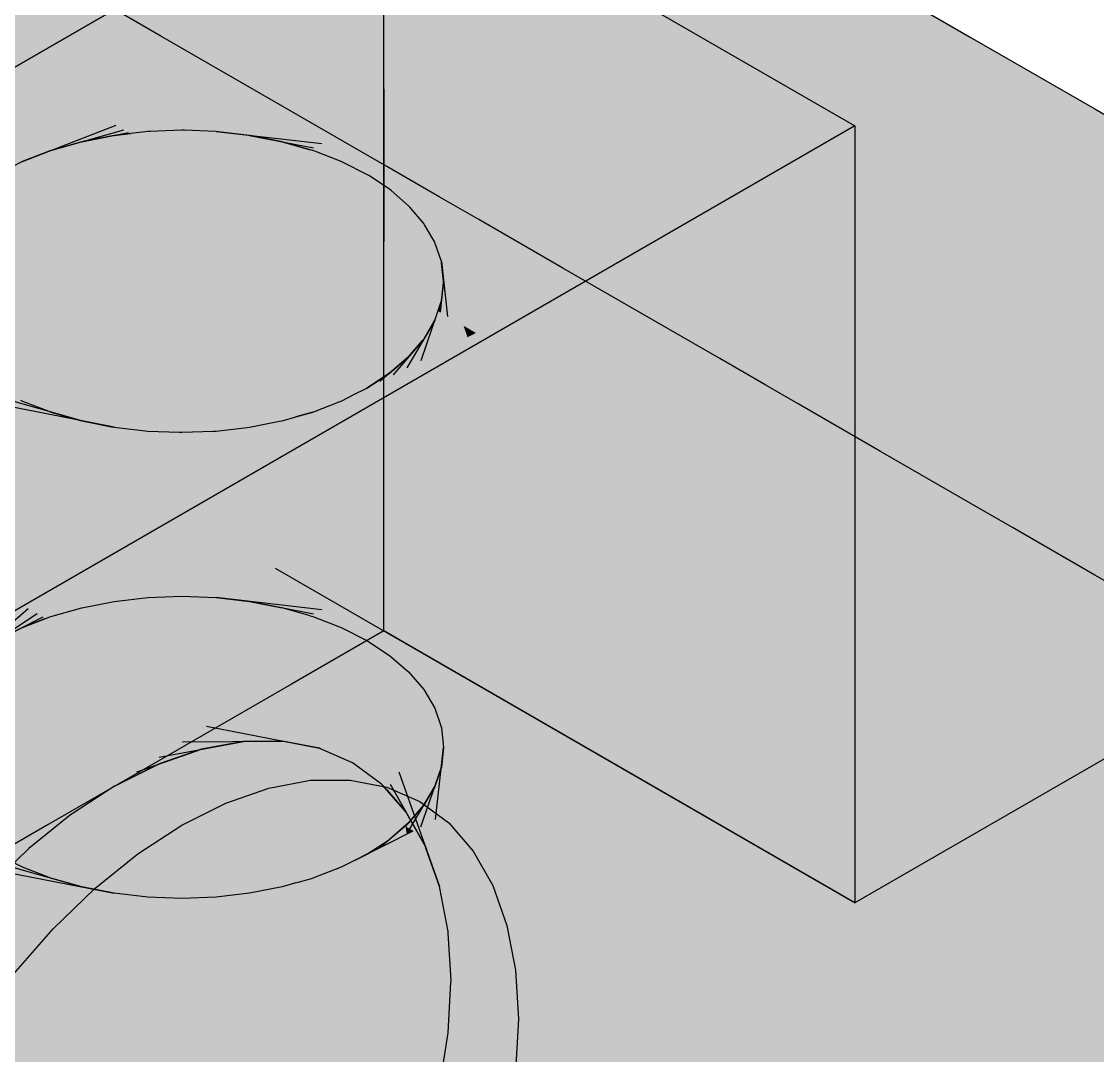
# Model space of a CAD drawing. Extents: x 0 to 297, y 0 to 210.
# Drawn here: x 224.72 to 236.02, y 153.89 to 164.76 of the extents above; entities that cross this region are included whole.
import ezdxf

# ---------------------------------------------------------------- set-up
doc = ezdxf.new("R2010")
doc.units = 0
doc.layers.add('SOMBRA', color=8, linetype='CONTINUOUS')
doc.layers.add('VISIBLE', color=7, linetype='CONTINUOUS')

msp = doc.modelspace()

# ---------------------------------------------------------------- linework, layer by layer
at = {"layer": 'SOMBRA', "color": 254}
for points in [[(229.5192, 167.5793), (227.2276, 166.5836), (225.0601, 164.046)], [(229.5192, 167.5793), (225.0601, 164.046), (225.2819, 163.918)], [(230.4018, 167.0697), (229.5192, 167.5793), (225.2819, 163.918)], [(230.4018, 167.0697), (225.2819, 163.918), (225.459, 163.8157)], [(231.236, 166.5881), (230.4018, 167.0697), (225.459, 163.8157)], [(233.4706, 163.665), (228.5208, 166.5227), (217.1527, 159.9593)], [(227.2276, 166.5836), (225.5147, 165.4559), (224.7806, 164.2074)], [(227.2276, 166.5836), (224.7806, 164.2074), (225.0601, 164.046)], [(231.236, 166.5881), (225.459, 163.8157), (225.5999, 163.7344)], [(232.0509, 166.1176), (231.236, 166.5881), (225.5999, 163.7344)], [(232.0509, 166.1176), (225.5999, 163.7344), (225.7093, 163.6712)], [(231.2077, 165.1674), (232.0509, 166.1176), (225.7093, 163.6712)], [(229.532, 164.319), (232.8746, 165.642), (231.2077, 165.1674)], [(229.532, 164.319), (233.7383, 165.1434), (232.8746, 165.642)], [(225.5147, 165.4559), (224.5661, 164.8314), (224.4224, 164.4142)], [(225.5147, 165.4559), (224.4224, 164.4142), (224.7806, 164.2074)], [(231.2077, 165.1674), (225.7093, 163.6712), (225.7896, 163.6248)], [(229.532, 164.319), (231.2077, 165.1674), (225.7896, 163.6248)], [(228.7352, 163.9156), (234.682, 164.5985), (233.7383, 165.1434)], [(228.7352, 163.9156), (233.7383, 165.1434), (229.532, 164.319)], [(228.2923, 163.6913), (235.1251, 164.3427), (234.682, 164.5985)], [(228.2923, 163.6913), (234.682, 164.5985), (228.7352, 163.9156)], [(223.7432, 162.4429), (224.7806, 164.2074), (224.4224, 164.4142)], [(229.532, 164.319), (225.7896, 163.6248), (225.8404, 163.5955)], [(228.7352, 163.9156), (229.532, 164.319), (225.8404, 163.5955)], [(228.2923, 163.6913), (234.2866, 163.9181), (235.1251, 164.3427)], [(235.9892, 163.8438), (235.1251, 164.3427), (229.489, 161.489)], [(223.8588, 162.6396), (225.0601, 164.046), (224.7806, 164.2074)], [(224.0179, 162.8258), (225.2819, 163.918), (225.0601, 164.046)], [(224.2178, 162.9985), (225.459, 163.8157), (225.2819, 163.918)], [(228.7352, 163.9156), (225.8404, 163.5955), (225.8583, 163.5852)], [(228.2923, 163.6913), (228.7352, 163.9156), (226.0405, 163.6061)], [(228.029, 163.558), (234.2866, 163.9181), (228.2923, 163.6913)], [(228.029, 163.558), (233.1896, 163.3627), (234.2866, 163.9181)], [(224.455, 163.1547), (225.5999, 163.7344), (225.459, 163.8157)], [(235.9892, 163.8438), (229.489, 161.489), (229.6476, 161.3974)], [(236.4228, 163.5935), (235.9892, 163.8438), (229.6476, 161.3974)], [(224.7254, 163.2916), (225.7093, 163.6712), (225.5999, 163.7344)], [(228.029, 163.558), (228.2923, 163.6913), (226.3995, 163.6197)], [(233.4706, 163.665), (217.1527, 159.9593), (217.9142, 154.6835)], [(225.0245, 163.407), (225.7896, 163.6248), (225.7093, 163.6712)], [(225.3471, 163.4988), (225.8404, 163.5955), (225.7896, 163.6248)], [(225.6877, 163.5656), (225.8583, 163.5852), (225.8404, 163.5955)], [(227.8715, 163.4783), (228.029, 163.558), (226.7584, 163.6061)], [(227.7837, 163.4338), (227.8715, 163.4783), (227.1112, 163.5656)], [(236.4228, 163.5935), (229.6476, 161.3974), (230.7867, 160.7398)], [(241.9558, 160.399), (236.4228, 163.5935), (230.7867, 160.7398)], [(227.7465, 163.4149), (227.7837, 163.4338), (227.4519, 163.4988)], [(227.7837, 163.4338), (232.3924, 162.9591), (227.8715, 163.4783)], [(227.8715, 163.4783), (233.1896, 163.3627), (228.029, 163.558)], [(227.8715, 163.4783), (232.3924, 162.9591), (233.1896, 163.3627)], [(227.7465, 163.4149), (231.7823, 162.6501), (227.7837, 163.4338)], [(227.7465, 163.4149), (231.2965, 162.4042), (231.7823, 162.6501)], [(230.8975, 162.2022), (231.2965, 162.4042), (227.7745, 163.407)], [(227.7837, 163.4338), (231.7823, 162.6501), (232.3924, 162.9591)], [(230.5614, 162.032), (230.8975, 162.2022), (228.0736, 163.2916)], [(230.2719, 161.8854), (230.5614, 162.032), (228.344, 163.1547)], [(230.0181, 161.7569), (230.2719, 161.8854), (228.5812, 162.9985)], [(229.7919, 161.6424), (230.0181, 161.7569), (228.7811, 162.8258)], [(229.5874, 161.5388), (229.7919, 161.6424), (228.9402, 162.6396)], [(229.5874, 161.5388), (229.0558, 162.4429), (229.3585, 161.5643)], [(229.126, 162.2392), (229.1917, 161.6606), (229.3585, 161.5643)], [(229.1495, 162.032), (229.1125, 161.7063), (229.1917, 161.6606)], [(229.126, 161.8247), (229.0897, 161.7195), (229.1125, 161.7063)], [(228.9092, 161.1954), (229.1125, 161.7063), (229.0897, 161.7195)], [(228.9092, 161.1954), (229.0634, 161.2735), (229.1125, 161.7063)], [(229.0634, 161.2735), (229.1917, 161.6606), (229.1125, 161.7063)], [(229.0634, 161.2735), (229.2262, 161.356), (229.1917, 161.6606)], [(229.2262, 161.356), (229.3585, 161.5643), (229.1917, 161.6606)], [(228.7616, 161.1207), (228.9092, 161.1954), (229.0558, 161.621)], [(229.2262, 161.356), (229.4, 161.4439), (229.3585, 161.5643)], [(229.5874, 161.5388), (229.3585, 161.5643), (229.489, 161.489)], [(229.4, 161.4439), (229.489, 161.489), (229.3585, 161.5643)], [(229.6476, 161.3974), (229.489, 161.489), (228.2216, 160.8473)], [(228.6192, 161.0486), (228.7616, 161.1207), (228.9402, 161.4244)], [(224.7254, 160.7724), (223.6263, 161.3288), (223.4923, 161.261)], [(230.7867, 160.7398), (229.6476, 161.3974), (228.2216, 160.8473)], [(224.7254, 160.7724), (223.4923, 161.261), (223.5596, 161.2221)], [(225.0245, 160.657), (223.5596, 161.2221), (224.0655, 160.93)], [(228.4804, 160.9783), (228.6192, 161.0486), (228.7811, 161.2381)], [(228.344, 160.9093), (228.4804, 160.9783), (228.5812, 161.0654)], [(225.3471, 160.5651), (224.0655, 160.93), (224.3637, 160.7579)], [(230.7867, 160.7398), (228.2216, 160.8473), (226.0837, 159.7648)], [(222.6705, 160.8449), (224.8022, 160.5047), (224.596, 160.6237)], [(222.6705, 160.8449), (222.7287, 160.5832), (224.8022, 160.5047)], [(225.6877, 160.4984), (224.3637, 160.7579), (224.596, 160.6237)], [(228.0736, 160.7724), (225.8346, 159.9086), (226.0837, 159.7648)], [(230.7867, 160.7398), (226.0837, 159.7648), (227.3814, 159.0156)], [(230.7867, 160.7398), (227.3814, 159.0156), (233.4706, 155.5)], [(241.9558, 160.399), (230.7867, 160.7398), (236.6664, 157.3451)], [(230.7867, 160.7398), (233.4706, 155.5), (236.6664, 157.3451)], [(226.0405, 160.4578), (224.596, 160.6237), (224.8022, 160.5047)], [(227.7745, 160.657), (227.5979, 160.6067), (225.8161, 159.9193)], [(227.7745, 160.657), (225.8161, 159.9193), (225.8346, 159.9086)], [(222.7287, 160.5832), (224.9987, 160.3913), (224.8022, 160.5047)], [(222.7287, 160.5832), (223.1803, 160.3224), (224.9987, 160.3913)], [(227.4519, 160.5651), (225.3956, 160.1621), (225.6072, 160.0399)], [(227.5979, 160.6067), (225.6072, 160.0399), (225.8161, 159.9193)], [(226.3995, 160.4443), (224.8022, 160.5047), (224.9987, 160.3913)], [(226.7584, 160.4578), (224.9987, 160.3913), (225.1944, 160.2782)], [(227.1112, 160.4984), (225.1944, 160.2782), (225.3956, 160.1621)], [(223.1803, 160.3224), (225.1944, 160.2782), (224.9987, 160.3913)], [(223.1803, 160.3224), (223.5783, 160.0926), (225.1944, 160.2782)], [(223.5783, 160.0926), (225.3956, 160.1621), (225.1944, 160.2782)], [(223.5783, 160.0926), (223.949, 159.8786), (225.3956, 160.1621)], [(223.949, 159.8786), (225.6072, 160.0399), (225.3956, 160.1621)], [(223.949, 159.8786), (224.3096, 159.6704), (225.6072, 160.0399)], [(224.3096, 159.6704), (225.8161, 159.9193), (225.6072, 160.0399)], [(224.3096, 159.6704), (224.6546, 159.4712), (225.8161, 159.9193)], [(224.6546, 159.4712), (225.8346, 159.9086), (225.8161, 159.9193)], [(224.6546, 159.4712), (224.6731, 159.4605), (225.8346, 159.9086)], [(224.6731, 159.4605), (226.0837, 159.7648), (225.8346, 159.9086)], [(224.6731, 159.4605), (225.0514, 159.2421), (226.0837, 159.7648)], [(225.0514, 159.2421), (227.3814, 159.0156), (226.0837, 159.7648)], [(225.0514, 159.2421), (224.6731, 159.4605), (222.6344, 158.674)], [(225.0514, 159.2421), (222.6344, 158.674), (223.2394, 158.3247)], [(226.3491, 158.4929), (225.0514, 159.2421), (223.2394, 158.3247)], [(225.0514, 159.2421), (226.3491, 158.4929), (227.3814, 159.0156)], [(226.3491, 158.4929), (228.5208, 158.3577), (227.3814, 159.0156)], [(226.3491, 158.4929), (223.2394, 158.3247), (224.5371, 157.5755)], [(226.3491, 158.4929), (224.5371, 157.5755), (225.8515, 156.8166)], [(226.3491, 158.4929), (225.8515, 156.8166), (227.552, 157.7984)], [(226.3491, 158.4929), (227.552, 157.7984), (228.5208, 158.3577)], [(224.5371, 157.5755), (223.6045, 157.1033), (224.9763, 156.3113)], [(224.5371, 157.5755), (224.9763, 156.3113), (225.8515, 156.8166)], [(226.6075, 157.1139), (227.3146, 156.7057), (226.6231, 157.1168)], [(227.7525, 156.7869), (227.0454, 157.1951), (226.6231, 157.1168)], [(227.7525, 156.7869), (226.6231, 157.1168), (227.3146, 156.7057)], [(227.0454, 157.1951), (227.7525, 156.7869), (227.0602, 157.1953)], [(228.1673, 156.7902), (227.4602, 157.1984), (227.0602, 157.1953)], [(228.1673, 156.7902), (227.0602, 157.1953), (227.7525, 156.7869)], [(227.4602, 157.1984), (228.1673, 156.7902), (227.4739, 157.1957)], [(228.5518, 156.7155), (227.8447, 157.1237), (227.4739, 157.1957)], [(228.5518, 156.7155), (227.4739, 157.1957), (228.1673, 156.7902)], [(227.8447, 157.1237), (228.5518, 156.7155), (227.8571, 157.1183)], [(228.8995, 156.5641), (228.1924, 156.9724), (227.8571, 157.1183)], [(228.8995, 156.5641), (227.8571, 157.1183), (228.5518, 156.7155)], [(223.6045, 157.1033), (224.4807, 156.0252), (224.9763, 156.3113)], [(227.3146, 156.7057), (226.6075, 157.1139), (226.1701, 156.9619)], [(226.861, 156.548), (226.1539, 156.9563), (225.7089, 156.733)], [(226.1539, 156.9563), (226.861, 156.548), (226.1701, 156.9619)], [(227.3146, 156.7057), (226.1701, 156.9619), (226.861, 156.548)], [(228.1924, 156.9724), (228.8995, 156.5641), (228.2033, 156.9643)], [(229.2044, 156.3387), (228.4973, 156.7469), (228.2033, 156.9643)], [(229.2044, 156.3387), (228.2033, 156.9643), (228.8995, 156.5641)], [(226.3995, 156.3165), (225.6924, 156.7247), (225.2474, 156.4341)], [(225.6924, 156.7247), (226.3995, 156.3165), (225.7089, 156.733)], [(226.861, 156.548), (225.7089, 156.733), (226.3995, 156.3165)], [(228.4973, 156.7469), (229.2044, 156.3387), (228.5065, 156.7364)], [(229.4614, 156.043), (228.7543, 156.4513), (228.5065, 156.7364)], [(229.4614, 156.043), (228.5065, 156.7364), (229.2044, 156.3387)], [(228.7543, 156.4513), (229.4614, 156.043), (228.7616, 156.4384)], [(229.6659, 155.6822), (228.9588, 156.0904), (228.7616, 156.4384)], [(229.6659, 155.6822), (228.7616, 156.4384), (229.4614, 156.043)], [(225.938, 156.0151), (225.2309, 156.4234), (224.7935, 156.0704)], [(225.2309, 156.4234), (225.938, 156.0151), (225.2474, 156.4341)], [(226.3995, 156.3165), (225.2474, 156.4341), (225.938, 156.0151)], [(225.4844, 155.6491), (224.7773, 156.0573), (224.355, 155.648)], [(224.7773, 156.0573), (225.4844, 155.6491), (224.7935, 156.0704)], [(225.938, 156.0151), (224.7935, 156.0704), (225.4844, 155.6491)], [(224.3394, 155.6328), (225.0465, 155.2246), (224.355, 155.648)], [(225.4844, 155.6491), (224.355, 155.648), (225.0465, 155.2246)], [(225.0465, 155.2246), (224.3394, 155.6328), (223.9394, 155.1742)], [(225.0465, 155.2246), (223.9394, 155.1742), (224.6317, 154.7489)]]:
    msp.add_solid(points, dxfattribs=at)
at = {"layer": 'SOMBRA', "color": 253}
for points in [[(227.4616, 165.0869), (228.5541, 166.9179), (228.5541, 164.5653)], [(228.5541, 166.9179), (229.1041, 164.3943), (228.5541, 164.5653)], [(228.5541, 166.9179), (229.1041, 166.6003), (229.1041, 164.3943)], [(228.5208, 166.5227), (228.5208, 164.6619), (224.2716, 161.887)], [(228.5208, 166.5227), (224.2716, 161.887), (227.1066, 165.7062)], [(228.5208, 164.6619), (228.5208, 166.5227), (233.4706, 163.665)], [(229.1041, 166.6003), (229.5192, 164.2653), (229.1041, 164.3943)], [(229.1041, 166.6003), (229.5192, 166.3607), (229.5192, 164.2653)], [(229.5192, 166.3607), (230.4018, 163.9909), (229.5192, 164.2653)], [(229.5192, 166.3607), (230.4018, 165.8511), (230.4018, 163.9909)], [(232.5337, 164.6202), (232.0509, 164.899), (232.0509, 166.1176)], [(232.5337, 164.6202), (232.0509, 166.1176), (232.5337, 165.8388)], [(230.4018, 165.8511), (231.236, 163.7316), (230.4018, 163.9909)], [(230.4018, 165.8511), (231.236, 165.3694), (231.236, 163.7316)], [(232.8746, 164.4234), (232.5337, 164.6202), (232.5337, 165.8388)], [(232.8746, 164.4234), (232.5337, 165.8388), (232.8746, 165.642)], [(227.1066, 165.7062), (224.2716, 161.887), (212.9645, 154.5031)], [(227.1066, 165.7062), (212.9645, 154.5031), (212.9645, 157.5412)], [(233.7383, 163.9247), (232.8746, 164.4234), (232.8746, 165.642)], [(233.7383, 163.9247), (232.8746, 165.642), (233.7383, 165.1434)], [(226.1775, 164.6096), (225.5809, 164.9541), (225.5809, 165.4896)], [(226.1775, 164.6096), (225.5809, 165.4896), (226.1775, 165.3042)], [(231.236, 165.3694), (232.0509, 163.4782), (231.236, 163.7316)], [(231.236, 165.3694), (232.0509, 164.899), (232.0509, 163.4782)], [(227.4616, 163.8683), (226.1775, 164.6096), (226.1775, 165.3042)], [(227.4616, 163.8683), (226.1775, 165.3042), (227.4616, 164.905)], [(234.682, 163.3799), (233.7383, 163.9247), (233.7383, 165.1434)], [(234.682, 163.3799), (233.7383, 165.1434), (234.682, 164.5985)], [(227.4616, 164.905), (227.4616, 165.0869), (228.1443, 164.6927)], [(227.4616, 165.0869), (228.5541, 164.5653), (228.1443, 164.6927)], [(228.5541, 163.2375), (227.4616, 163.8683), (227.4616, 164.905)], [(228.5541, 163.2375), (227.4616, 164.905), (228.1443, 164.6927)], [(232.0509, 164.899), (232.5337, 163.3281), (232.0509, 163.4782)], [(232.0509, 164.899), (232.5337, 164.6202), (232.5337, 163.3281)], [(228.5541, 163.2375), (228.1443, 164.6927), (228.5541, 164.4561)], [(228.5541, 164.4561), (228.1443, 164.6927), (228.5541, 164.5653)], [(228.5208, 164.6619), (224.1948, 155.8601), (224.0407, 155.7712)], [(228.5208, 164.6619), (224.0407, 155.7712), (227.6506, 164.0936)], [(228.5208, 164.6619), (228.5208, 164.0537), (224.1948, 155.8601)], [(228.5208, 164.0537), (228.5208, 164.6619), (230.8519, 163.3161)], [(228.5208, 164.6619), (233.4706, 163.665), (230.8519, 163.3161)], [(232.5337, 164.6202), (232.8746, 163.2222), (232.5337, 163.3281)], [(232.5337, 164.6202), (232.8746, 164.4234), (232.8746, 163.2222)], [(235.1251, 163.1241), (234.682, 163.3799), (234.682, 164.5985)], [(235.1251, 163.1241), (234.682, 164.5985), (235.1251, 164.3427)], [(229.1041, 164.1386), (228.5541, 164.4561), (228.5541, 164.5653)], [(229.1041, 164.1386), (228.5541, 164.5653), (229.1041, 164.3943)], [(229.1041, 162.92), (228.5541, 163.2375), (228.5541, 164.4561)], [(229.1041, 162.92), (228.5541, 164.4561), (229.1041, 164.1386)], [(229.5192, 163.8989), (229.1041, 164.1386), (229.1041, 164.3943)], [(229.5192, 163.8989), (229.1041, 164.3943), (229.5192, 164.2653)], [(232.8746, 164.4234), (233.7383, 162.9537), (232.8746, 163.2222)], [(232.8746, 164.4234), (233.7383, 163.9247), (233.7383, 162.9537)], [(230.4018, 163.3894), (229.5192, 163.8989), (229.5192, 164.2653)], [(230.4018, 163.3894), (229.5192, 164.2653), (230.4018, 163.9909)], [(235.9892, 162.6252), (235.1251, 163.1241), (235.1251, 164.3427)], [(235.9892, 162.6252), (235.1251, 164.3427), (235.9892, 163.8438)], [(229.5192, 162.6803), (229.1041, 162.92), (229.1041, 164.1386)], [(229.5192, 162.6803), (229.1041, 164.1386), (229.5192, 163.8989)], [(224.0407, 155.7712), (226.6094, 163.4137), (227.6506, 164.0936)], [(228.5208, 164.0537), (224.4807, 156.0252), (224.1948, 155.8601)], [(228.5208, 164.0537), (228.5208, 162.4489), (224.4807, 156.0252)], [(228.5208, 163.0055), (228.5208, 164.0537), (229.9959, 163.202)], [(228.5208, 164.0537), (230.8519, 163.3161), (229.9959, 163.202)], [(230.4018, 162.1707), (229.5192, 162.6803), (229.5192, 163.8989)], [(230.4018, 162.1707), (229.5192, 163.8989), (230.4018, 163.3894)], [(231.236, 162.9077), (230.4018, 163.3894), (230.4018, 163.9909)], [(231.236, 162.9077), (230.4018, 163.9909), (231.236, 163.7316)], [(233.7383, 163.9247), (234.682, 162.6603), (233.7383, 162.9537)], [(233.7383, 163.9247), (234.682, 163.3799), (234.682, 162.6603)], [(236.4228, 162.3749), (235.9892, 162.6252), (235.9892, 163.8438)], [(236.4228, 162.3749), (235.9892, 163.8438), (236.4228, 163.5935)], [(232.0509, 162.4372), (231.236, 162.9077), (231.236, 163.7316)], [(232.0509, 162.4372), (231.236, 163.7316), (232.0509, 163.4782)], [(230.8519, 163.3161), (233.4706, 163.665), (233.4706, 161.8042)], [(232.5337, 162.1585), (232.0509, 162.4372), (232.0509, 163.4782)], [(232.5337, 162.1585), (232.0509, 163.4782), (232.5337, 163.3281)], [(224.0407, 155.7712), (223.9789, 155.7354), (226.6094, 163.4137)], [(225.7806, 162.8724), (226.6094, 163.4137), (224.009, 155.8236)], [(231.236, 161.6891), (230.4018, 162.1707), (230.4018, 163.3894)], [(231.236, 161.6891), (230.4018, 163.3894), (231.236, 162.9077)], [(234.682, 163.3799), (235.1251, 162.5225), (234.682, 162.6603)], [(234.682, 163.3799), (235.1251, 163.1241), (235.1251, 162.5225)], [(229.9959, 163.202), (230.8519, 163.3161), (233.4706, 161.8042)], [(232.8746, 161.9617), (232.5337, 162.1585), (232.5337, 163.3281)], [(232.8746, 161.9617), (232.5337, 163.3281), (232.8746, 163.2222)], [(233.7383, 161.463), (232.8746, 161.9617), (232.8746, 163.2222)], [(233.7383, 161.463), (232.8746, 163.2222), (233.7383, 162.9537)], [(228.5208, 162.4489), (228.5208, 163.0055), (229.9959, 163.202)], [(228.5208, 162.4489), (229.9959, 163.202), (233.4706, 161.1959)], [(229.9959, 163.202), (233.4706, 161.8042), (233.4706, 161.1959)], [(235.1251, 163.1241), (235.9892, 162.2539), (235.1251, 162.5225)], [(235.1251, 163.1241), (235.9892, 162.6252), (235.9892, 162.2539)], [(232.0509, 161.2186), (231.236, 161.6891), (231.236, 162.9077)], [(232.0509, 161.2186), (231.236, 162.9077), (232.0509, 162.4372)], [(234.682, 160.9182), (233.7383, 161.463), (233.7383, 162.9537)], [(234.682, 160.9182), (233.7383, 162.9537), (234.682, 162.6603)], [(225.0998, 162.4279), (225.7806, 162.8724), (224.1577, 156.4151)], [(235.1251, 160.6623), (234.682, 160.9182), (234.682, 162.6603)], [(235.1251, 160.6623), (234.682, 162.6603), (235.1251, 162.5225)], [(235.9892, 162.6252), (236.4228, 162.1191), (235.9892, 162.2539)], [(235.9892, 162.6252), (236.4228, 162.3749), (236.4228, 162.1191)], [(228.5208, 162.4489), (224.9763, 156.3113), (224.4807, 156.0252)], [(228.5208, 162.4489), (228.5208, 161.0925), (224.9763, 156.3113)], [(228.5208, 161.0925), (228.5208, 162.4489), (233.4706, 159.5912)], [(228.5208, 162.4489), (233.4706, 161.1959), (233.4706, 159.5912)], [(232.5337, 160.9399), (232.0509, 161.2186), (232.0509, 162.4372)], [(232.5337, 160.9399), (232.0509, 162.4372), (232.5337, 162.1585)], [(235.9892, 160.1635), (235.1251, 160.6623), (235.1251, 162.5225)], [(235.9892, 160.1635), (235.1251, 162.5225), (235.9892, 162.2539)], [(224.5262, 162.0532), (225.0998, 162.4279), (224.2479, 156.9909)], [(236.4228, 159.9131), (235.9892, 160.1635), (235.9892, 162.2539)], [(236.4228, 159.9131), (235.9892, 162.2539), (236.4228, 162.1191)], [(232.8746, 160.7431), (232.5337, 160.9399), (232.5337, 162.1585)], [(232.8746, 160.7431), (232.5337, 162.1585), (232.8746, 161.9617)], [(233.7383, 160.2444), (232.8746, 160.7431), (232.8746, 161.9617)], [(233.7383, 160.2444), (232.8746, 161.9617), (233.7383, 161.463)], [(229.0558, 156.7221), (229.126, 161.8247), (229.126, 156.9258)], [(229.0558, 156.7221), (229.1206, 161.8091), (229.126, 161.8247)], [(229.1206, 161.8091), (229.0558, 156.7221), (229.0558, 161.621)], [(228.9402, 156.5254), (229.0558, 161.621), (229.0558, 156.7221)], [(228.9402, 156.5254), (229.0469, 161.6059), (229.0558, 161.621)], [(229.0469, 161.6059), (228.9402, 156.5254), (228.9402, 161.4244)], [(228.7811, 156.3391), (228.9402, 161.4244), (228.9402, 156.5254)], [(228.7811, 156.3391), (228.9279, 161.4101), (228.9402, 161.4244)], [(234.682, 159.6995), (233.7383, 160.2444), (233.7383, 161.463)], [(234.682, 159.6995), (233.7383, 161.463), (234.682, 160.9182)], [(228.9279, 161.4101), (228.7811, 156.3391), (228.7811, 161.2381)], [(228.5812, 156.1665), (228.7811, 161.2381), (228.7811, 156.3391)], [(228.5812, 156.1665), (228.7657, 161.2248), (228.7811, 161.2381)], [(228.7657, 161.2248), (228.5812, 156.1665), (228.5812, 161.0654)], [(228.5208, 161.0925), (225.8515, 156.8166), (224.9763, 156.3113)], [(228.5208, 161.0925), (228.5208, 159.8777), (225.8515, 156.8166)], [(228.5208, 159.8777), (228.5208, 161.0925), (233.4706, 158.2348)], [(228.5208, 161.0925), (233.4706, 159.5912), (233.4706, 158.2348)], [(228.344, 156.0103), (228.5812, 161.0654), (228.5812, 156.1665)], [(228.344, 156.0103), (228.563, 161.0534), (228.5812, 161.0654)], [(228.563, 161.0534), (228.344, 156.0103), (228.344, 160.9093)], [(228.2216, 160.8473), (228.2216, 158.8526), (228.0736, 155.8734)], [(228.2216, 160.8473), (228.0736, 155.8734), (228.0736, 160.7724)], [(228.2216, 155.9483), (228.344, 160.9093), (228.344, 156.0103)], [(228.2216, 155.9483), (228.3232, 160.8988), (228.344, 160.9093)], [(228.2216, 155.9483), (228.2216, 158.8526), (228.3232, 160.8988)], [(228.2216, 160.8473), (228.3232, 160.8988), (228.2216, 158.8526)], [(235.1251, 159.4437), (234.682, 159.6995), (234.682, 160.9182)], [(235.1251, 159.4437), (234.682, 160.9182), (235.1251, 160.6623)], [(224.455, 156.0103), (224.7046, 160.7829), (224.7254, 160.7724)], [(224.455, 156.0103), (224.7254, 160.7724), (224.7254, 155.8734)], [(225.0015, 160.6658), (224.7254, 155.8734), (224.7254, 160.7724)], [(227.7745, 155.758), (228.0736, 160.7724), (228.0736, 155.8734)], [(227.7745, 155.758), (228.0506, 160.7635), (228.0736, 160.7724)], [(228.0506, 160.7635), (227.7745, 155.758), (227.7745, 160.657)], [(224.7254, 155.8734), (225.0015, 160.6658), (225.0245, 160.657)], [(224.7254, 155.8734), (225.0245, 160.657), (225.0245, 155.758)], [(225.3223, 160.5722), (225.0245, 155.758), (225.0245, 160.657)], [(227.5979, 155.7077), (227.7745, 160.657), (227.7745, 155.758)], [(227.5979, 155.7077), (227.7497, 160.6499), (227.7745, 160.657)], [(227.5979, 155.7077), (227.5979, 158.1106), (227.7497, 160.6499)], [(227.5979, 160.6067), (227.7497, 160.6499), (227.5979, 158.1106)], [(235.9892, 158.9448), (235.1251, 159.4437), (235.1251, 160.6623)], [(235.9892, 158.9448), (235.1251, 160.6623), (235.9892, 160.1635)], [(225.0245, 155.758), (225.3223, 160.5722), (225.3471, 160.5651)], [(225.0245, 155.758), (225.3471, 160.5651), (225.3471, 155.6661)], [(225.6615, 160.5035), (225.3471, 155.6661), (225.3471, 160.5651)], [(227.1112, 155.5994), (227.4519, 160.5651), (227.4519, 155.6661)], [(227.1112, 155.5994), (227.4257, 160.56), (227.4519, 160.5651)], [(227.4257, 160.56), (227.1112, 155.5994), (227.1112, 160.4984)], [(227.5979, 160.6067), (227.5979, 158.1106), (227.4519, 155.6661)], [(227.5979, 160.6067), (227.4519, 155.6661), (227.4519, 160.5651)], [(225.3471, 155.6661), (225.6615, 160.5035), (225.6877, 160.4984)], [(225.3471, 155.6661), (225.6877, 160.4984), (225.6877, 155.5994)], [(226.0134, 160.461), (225.6877, 155.5994), (225.6877, 160.4984)], [(225.6877, 155.5994), (226.0134, 160.461), (226.0405, 160.4578)], [(225.6877, 155.5994), (226.0405, 160.4578), (226.0405, 155.5589)], [(226.3719, 160.4453), (226.0405, 155.5589), (226.0405, 160.4578)], [(226.0405, 155.5589), (226.3719, 160.4453), (226.3995, 160.4443)], [(226.0405, 155.5589), (226.3995, 160.4443), (226.3995, 155.5453)], [(226.3995, 155.5453), (226.7584, 160.4578), (226.7584, 155.5589)], [(226.3995, 155.5453), (226.7308, 160.4568), (226.7584, 160.4578)], [(226.7308, 160.4568), (226.3995, 155.5453), (226.3995, 160.4443)], [(226.7584, 155.5589), (227.1112, 160.4984), (227.1112, 155.5994)], [(226.7584, 155.5589), (227.0841, 160.4952), (227.1112, 160.4984)], [(227.0841, 160.4952), (226.7584, 155.5589), (226.7584, 160.4578)], [(236.4228, 158.6945), (235.9892, 158.9448), (235.9892, 160.1635)], [(236.4228, 158.6945), (235.9892, 160.1635), (236.4228, 159.9131)], [(228.5208, 159.8777), (227.552, 157.7984), (225.8515, 156.8166)], [(228.5208, 159.8777), (228.5208, 158.7375), (227.552, 157.7984)], [(228.5208, 158.7375), (228.5208, 159.8777), (233.4706, 157.02)], [(228.5208, 159.8777), (233.4706, 158.2348), (233.4706, 157.02)], [(228.2216, 155.9483), (228.0736, 155.8734), (228.2216, 158.8526)], [(228.5208, 158.7375), (228.5208, 158.3577), (227.552, 157.7984)], [(228.5208, 158.3577), (228.5208, 158.7375), (233.4706, 155.8797)], [(228.5208, 158.7375), (233.4706, 157.02), (233.4706, 155.8797)], [(228.5208, 158.3577), (233.4706, 155.8797), (233.4706, 155.5)], [(227.5979, 155.7077), (227.4519, 155.6661), (227.5979, 158.1106)], [(228.9588, 156.0904), (229.6659, 155.6822), (228.9641, 156.0754)], [(229.8146, 155.2623), (229.1075, 155.6706), (228.9641, 156.0754)], [(229.8146, 155.2623), (228.9641, 156.0754), (229.6659, 155.6822)], [(229.1075, 155.6706), (229.8146, 155.2623), (229.1107, 155.6537)], [(229.9048, 154.7907), (229.1977, 155.1989), (229.1107, 155.6537)], [(229.9048, 154.7907), (229.1107, 155.6537), (229.8146, 155.2623)], [(229.1977, 155.1989), (229.9048, 154.7907), (229.1988, 155.1805)], [(229.935, 154.2753), (229.2279, 154.6835), (229.1988, 155.1805)], [(229.935, 154.2753), (229.1988, 155.1805), (229.9048, 154.7907)], [(229.9048, 153.7249), (229.1977, 154.1332), (229.2268, 154.6638)], [(229.2279, 154.6835), (229.935, 154.2753), (229.2268, 154.6638)], [(229.9048, 153.7249), (229.2268, 154.6638), (229.935, 154.2753)]]:
    msp.add_solid(points, dxfattribs=at)
at = {"layer": 'SOMBRA', "color": 252}
for points in [[(224.4239, 163.9543), (224.6016, 165.5195), (225.5809, 164.9541)], [(224.5661, 159.9324), (224.4239, 163.9543), (225.5809, 164.9541)], [(224.5661, 159.9324), (225.5809, 164.9541), (226.1775, 164.6096)], [(225.5147, 160.5569), (224.5661, 159.9324), (226.1775, 164.6096)], [(225.5147, 160.5569), (226.1775, 164.6096), (227.4616, 163.8683)], [(227.2276, 161.6846), (225.5147, 160.5569), (227.4616, 163.8683)], [(227.2276, 161.6846), (227.4616, 163.8683), (228.5541, 163.2375)], [(233.4706, 163.665), (217.9142, 151.6453), (231.0353, 160.2138)], [(233.4706, 163.665), (217.9142, 154.6835), (217.9142, 151.6453)], [(225.3733, 163.504), (225.6877, 158.6666), (225.6877, 163.5656)], [(226.0405, 158.7071), (225.7149, 163.5687), (225.6877, 163.5656)], [(226.0405, 158.7071), (225.6877, 163.5656), (225.6877, 158.6666)], [(225.7149, 163.5687), (226.0405, 158.7071), (226.0405, 163.6061)], [(226.3995, 158.7207), (226.0682, 163.6071), (226.0405, 163.6061)], [(226.3995, 158.7207), (226.0405, 163.6061), (226.0405, 158.7071)], [(226.0682, 163.6071), (226.3995, 158.7207), (226.3995, 163.6197)], [(226.7584, 158.7071), (226.3995, 163.6197), (226.3995, 158.7207)], [(226.7584, 158.7071), (226.4271, 163.6186), (226.3995, 163.6197)], [(226.4271, 163.6186), (226.7584, 158.7071), (226.7584, 163.6061)], [(227.1112, 158.6666), (226.7584, 163.6061), (226.7584, 158.7071)], [(227.1112, 158.6666), (226.7856, 163.603), (226.7584, 163.6061)], [(226.7856, 163.603), (227.1112, 158.6666), (227.1112, 163.5656)], [(227.4519, 158.5998), (227.1112, 163.5656), (227.1112, 158.6666)], [(227.4519, 158.5998), (227.1374, 163.5604), (227.1112, 163.5656)], [(227.1374, 163.5604), (227.4519, 158.5998), (227.4519, 163.4988)], [(233.4706, 161.8042), (233.4706, 163.665), (231.0353, 160.2138)], [(225.0493, 163.414), (225.3471, 158.5998), (225.3471, 163.4988)], [(225.6877, 158.6666), (225.3733, 163.504), (225.3471, 163.4988)], [(225.6877, 158.6666), (225.3471, 163.4988), (225.3471, 158.5998)], [(227.7465, 158.516), (227.4519, 163.4988), (227.4519, 158.5998)], [(227.7465, 158.516), (227.4767, 163.4918), (227.4519, 163.4988)], [(227.7465, 158.516), (227.7465, 158.9769), (227.4767, 163.4918)], [(227.7465, 163.4149), (227.4767, 163.4918), (227.7465, 158.9769)], [(224.7484, 163.3005), (225.0245, 158.508), (225.0245, 163.407)], [(225.3471, 158.5998), (225.0493, 163.414), (225.0245, 163.407)], [(225.3471, 158.5998), (225.0245, 163.407), (225.0245, 158.508)], [(227.7465, 163.4149), (227.7465, 158.9769), (227.7745, 158.508)], [(227.7465, 163.4149), (227.7745, 158.508), (227.7745, 163.407)], [(228.0736, 158.3926), (227.7745, 163.407), (227.7745, 158.508)], [(228.0736, 158.3926), (227.7975, 163.3981), (227.7745, 163.407)], [(227.7975, 163.3981), (228.0736, 158.3926), (228.0736, 163.2916)], [(224.4758, 163.1652), (224.7254, 158.3926), (224.7254, 163.2916)], [(225.0245, 158.508), (224.7484, 163.3005), (224.7254, 163.2916)], [(225.0245, 158.508), (224.7254, 163.2916), (224.7254, 158.3926)], [(227.2276, 161.6846), (228.5541, 163.2375), (229.1041, 162.92)], [(228.344, 158.2557), (228.0736, 163.2916), (228.0736, 158.3926)], [(228.344, 158.2557), (228.0944, 163.2811), (228.0736, 163.2916)], [(228.0944, 163.2811), (228.344, 158.2557), (228.344, 163.1547)], [(224.7254, 158.3926), (224.4758, 163.1652), (224.455, 163.1547)], [(224.7254, 158.3926), (224.455, 163.1547), (224.455, 158.2557)], [(228.5812, 158.0995), (228.344, 163.1547), (228.344, 158.2557)], [(228.5812, 158.0995), (228.3623, 163.1426), (228.344, 163.1547)], [(228.3623, 163.1426), (228.5812, 158.0995), (228.5812, 162.9985)], [(228.7811, 157.9268), (228.5812, 162.9985), (228.5812, 158.0995)], [(228.7811, 157.9268), (228.5966, 162.9852), (228.5812, 162.9985)], [(224.7861, 158.5906), (229.1041, 162.92), (229.5192, 162.6803)], [(224.7861, 158.5906), (227.2276, 161.6846), (229.1041, 162.92)], [(228.5966, 162.9852), (228.7811, 157.9268), (228.7811, 162.8258)], [(228.9402, 157.7406), (228.7811, 162.8258), (228.7811, 157.9268)], [(228.9402, 157.7406), (228.7933, 162.8115), (228.7811, 162.8258)], [(228.7933, 162.8115), (228.9402, 157.7406), (228.9402, 162.6396)], [(224.8807, 158.536), (224.7861, 158.5906), (229.5192, 162.6803)], [(224.8807, 158.536), (229.5192, 162.6803), (230.4018, 162.1707)], [(229.0558, 157.5439), (228.9402, 162.6396), (228.9402, 157.7406)], [(229.0558, 157.5439), (228.9491, 162.6244), (228.9402, 162.6396)], [(228.9491, 162.6244), (229.0558, 157.5439), (229.0558, 162.4429)], [(229.126, 157.3402), (229.0558, 162.4429), (229.0558, 157.5439)], [(229.126, 157.3402), (229.0612, 162.4272), (229.0558, 162.4429)], [(229.0612, 162.4272), (229.126, 157.3402), (229.126, 162.2392)], [(229.1495, 157.133), (229.126, 162.2392), (229.126, 157.3402)], [(229.1495, 157.133), (229.1278, 162.2233), (229.126, 162.2392)], [(229.1278, 162.2233), (229.1495, 157.133), (229.1495, 162.032)], [(224.9405, 158.5015), (224.8807, 158.536), (230.4018, 162.1707)], [(224.9405, 158.5015), (230.4018, 162.1707), (231.236, 161.6891)], [(229.126, 156.9258), (229.1495, 162.032), (229.1495, 157.133)], [(229.126, 156.9258), (229.1477, 162.016), (229.1495, 162.032)], [(229.1477, 162.016), (229.126, 156.9258), (229.126, 161.8247)], [(233.4706, 161.1959), (233.4706, 161.8042), (232.6003, 161.2359)], [(227.2276, 161.6846), (224.467, 158.7749), (225.5147, 160.5569)], [(227.2276, 161.6846), (224.6514, 158.6684), (224.467, 158.7749)], [(224.7861, 158.5906), (224.6514, 158.6684), (227.2276, 161.6846)], [(224.9674, 158.486), (224.9405, 158.5015), (231.236, 161.6891)], [(224.9674, 158.486), (231.236, 161.6891), (232.0509, 161.2186)], [(231.2077, 160.2685), (225.0245, 158.508), (232.0509, 161.2186)], [(233.4706, 159.5912), (233.4706, 161.1959), (228.1924, 151.1989)], [(233.4706, 161.1959), (232.6003, 161.2359), (228.4973, 151.7764)], [(232.6003, 161.2359), (231.5592, 160.556), (228.7543, 152.3688)], [(231.2077, 160.2685), (232.0509, 161.2186), (232.5337, 160.9399)], [(231.2077, 160.2685), (232.5337, 160.9399), (232.8746, 160.7431)], [(229.532, 159.42), (231.2077, 160.2685), (232.8746, 160.7431)], [(229.532, 159.42), (232.8746, 160.7431), (233.7383, 160.2444)], [(225.5147, 160.5569), (224.217, 158.9192), (224.5661, 159.9324)], [(225.5147, 160.5569), (224.467, 158.7749), (224.217, 158.9192)], [(231.5592, 160.556), (230.6394, 159.6528), (228.9588, 152.9658)], [(231.5592, 160.556), (231.0353, 160.2138), (230.6394, 159.6528)], [(241.9558, 159.1804), (241.9558, 160.399), (233.4706, 154.222)], [(241.9558, 160.399), (236.6664, 157.3451), (233.4706, 154.766)], [(241.9558, 160.399), (233.4706, 154.766), (233.4706, 154.222)], [(229.532, 159.42), (225.3471, 158.5998), (231.2077, 160.2685)], [(228.7352, 159.0166), (233.7383, 160.2444), (234.682, 159.6995)], [(228.7352, 159.0166), (229.532, 159.42), (233.7383, 160.2444)], [(230.6394, 159.6528), (231.0353, 160.2138), (230.7303, 160.0147)], [(229.8978, 158.602), (230.6394, 159.6528), (230.7303, 160.0147)], [(229.8978, 158.602), (230.7303, 160.0147), (230.0495, 159.5701)], [(234.2866, 159.0192), (228.7352, 159.0166), (234.682, 159.6995)], [(230.6394, 159.6528), (229.8978, 158.602), (229.1075, 153.5573)], [(234.2866, 159.0192), (234.682, 159.6995), (235.1251, 159.4437)], [(233.4706, 158.2348), (233.4706, 159.5912), (227.8447, 150.646)], [(229.4049, 157.9034), (229.8978, 158.602), (230.0495, 159.5701)], [(229.4049, 157.9034), (230.0495, 159.5701), (229.4759, 159.1955)], [(228.7352, 159.0166), (225.6877, 158.6666), (229.532, 159.42)], [(228.9057, 156.2122), (228.8296, 156.2561), (235.1251, 159.4437)], [(228.9057, 156.2122), (235.1251, 159.4437), (235.9892, 158.9448)], [(229.0671, 157.4246), (229.4759, 159.1955), (228.9821, 158.873)], [(229.0671, 157.4246), (229.4049, 157.9034), (229.4759, 159.1955)], [(241.9558, 156.7186), (241.9558, 159.1804), (233.4706, 153.6392)], [(241.9558, 159.1804), (233.4706, 154.222), (233.4706, 153.6392)], [(228.2923, 158.7923), (226.0405, 158.7071), (228.7352, 159.0166)], [(227.7465, 158.516), (227.7745, 158.508), (227.7465, 158.9769)], [(228.029, 158.659), (228.2923, 158.7923), (234.2866, 159.0192)], [(228.029, 158.659), (234.2866, 159.0192), (233.1896, 158.4637)], [(234.2866, 159.0192), (228.2923, 158.7923), (228.7352, 159.0166)], [(230.1273, 155.5069), (228.9057, 156.2122), (235.9892, 158.9448)], [(230.1273, 155.5069), (235.9892, 158.9448), (236.4228, 158.6945)], [(228.8349, 157.0956), (228.9821, 158.873), (228.549, 158.5902)], [(228.8349, 157.0956), (229.0671, 157.4246), (228.9821, 158.873)], [(228.029, 158.659), (226.3995, 158.7207), (228.2923, 158.7923)], [(227.8715, 158.5793), (226.7584, 158.7071), (228.029, 158.659)], [(224.0179, 157.9268), (224.6514, 158.6684), (224.7861, 158.5906)], [(224.2178, 158.0995), (224.7861, 158.5906), (224.8807, 158.536)], [(227.7837, 158.5348), (227.1112, 158.6666), (227.8715, 158.5793)], [(227.7465, 158.516), (227.4519, 158.5998), (227.7837, 158.5348)], [(227.8715, 158.5793), (228.029, 158.659), (233.1896, 158.4637)], [(228.6804, 156.8767), (228.549, 158.5902), (228.163, 158.3381)], [(228.6804, 156.8767), (228.8349, 157.0956), (228.549, 158.5902)], [(229.8978, 158.602), (229.4049, 157.9034), (229.1977, 154.1332)], [(230.1273, 155.5069), (236.4228, 158.6945), (241.9558, 155.5)], [(224.455, 158.2557), (224.8807, 158.536), (224.9405, 158.5015)], [(224.7254, 158.3926), (224.9405, 158.5015), (224.9674, 158.486)], [(227.7465, 158.516), (227.7837, 158.5348), (231.7823, 157.7512)], [(227.7465, 158.516), (231.7823, 157.7512), (231.2965, 157.5052)], [(227.7745, 158.508), (231.2965, 157.5052), (230.8975, 157.3032)], [(227.7837, 158.5348), (227.8715, 158.5793), (232.3924, 158.0601)], [(227.7837, 158.5348), (232.3924, 158.0601), (231.7823, 157.7512)], [(227.8715, 158.5793), (233.1896, 158.4637), (232.3924, 158.0601)], [(228.0736, 158.3926), (230.8975, 157.3032), (230.5614, 157.133)], [(228.5876, 156.7452), (228.163, 158.3381), (227.8139, 158.1102)], [(228.5876, 156.7452), (228.6804, 156.8767), (228.163, 158.3381)], [(228.344, 158.2557), (230.5614, 157.133), (230.2719, 156.9865)], [(233.4706, 157.02), (233.4706, 158.2348), (227.4602, 150.1273)], [(228.5478, 156.6888), (227.8139, 158.1102), (227.4942, 157.9014)], [(228.5478, 156.6888), (228.5876, 156.7452), (227.8139, 158.1102)], [(228.5812, 158.0995), (230.2719, 156.9865), (230.0181, 156.8579)], [(228.7811, 157.9268), (230.0181, 156.8579), (229.7919, 156.7434)], [(228.4973, 156.7469), (227.4942, 157.9014), (227.1977, 157.7078)], [(229.4049, 157.9034), (229.0671, 157.4246), (229.2279, 154.6835)], [(228.1924, 156.9724), (227.1977, 157.7078), (226.9198, 157.5263)], [(228.9402, 157.7406), (229.7919, 156.7434), (229.5874, 156.6398)], [(227.8447, 157.1237), (226.9198, 157.5263), (226.6567, 157.3545)], [(229.0558, 157.5439), (229.5874, 156.6398), (229.4, 156.5449)], [(227.4602, 157.1984), (226.6567, 157.3545), (226.4049, 157.1901)], [(229.0671, 157.4246), (228.8349, 157.0956), (229.1977, 155.1989)], [(236.6664, 157.3451), (233.4706, 155.5), (233.4706, 154.766)], [(229.126, 157.3402), (229.4, 156.5449), (229.2262, 156.457)], [(227.0454, 157.1951), (226.4049, 157.1901), (226.1619, 157.0314)], [(229.1495, 157.133), (229.2262, 156.457), (229.0634, 156.3745)], [(226.6075, 157.1139), (226.1619, 157.0314), (225.9251, 156.8767)], [(233.4706, 155.8797), (233.4706, 157.02), (227.0454, 149.6517)], [(228.8349, 157.0956), (228.6804, 156.8767), (229.1075, 155.6706)], [(226.1539, 156.9563), (225.9251, 156.8767), (225.6924, 156.7247)], [(229.126, 156.9258), (229.0634, 156.3745), (228.9092, 156.2964)], [(228.5518, 156.7155), (228.1673, 156.7902), (226.3995, 152.234)], [(228.1673, 156.7902), (227.7525, 156.7869), (226.3995, 152.234)], [(227.7525, 156.7869), (227.3146, 156.7057), (226.3995, 152.234)], [(228.6804, 156.8767), (228.5876, 156.7452), (228.9588, 156.0904)], [(228.8995, 156.5641), (228.5518, 156.7155), (226.3995, 152.234)], [(227.3146, 156.7057), (226.861, 156.548), (226.3995, 152.234)], [(228.5876, 156.7452), (228.5478, 156.6888), (228.7543, 156.4513)], [(229.0558, 156.7221), (228.8296, 156.2561), (228.7939, 156.2767)], [(229.0558, 156.7221), (228.9092, 156.2964), (228.8296, 156.2561)], [(241.9558, 155.5), (241.9558, 156.7186), (233.4706, 152.4618)], [(241.9558, 156.7186), (233.4706, 153.6392), (233.4706, 152.4618)], [(229.2044, 156.3387), (228.8995, 156.5641), (226.3995, 152.234)], [(226.861, 156.548), (226.3995, 156.3165), (226.3995, 152.234)], [(228.9402, 156.5254), (228.7939, 156.2767), (228.7496, 156.3023)], [(217.9142, 151.6453), (217.9142, 150.5186), (225.2309, 156.4234)], [(223.6263, 156.4299), (224.7254, 155.8734), (223.5596, 156.3231)], [(229.4614, 156.043), (229.2044, 156.3387), (226.3995, 152.234)], [(228.7811, 156.3391), (228.7496, 156.3023), (228.7429, 156.3062)], [(225.0245, 155.758), (224.0655, 156.031), (223.5596, 156.3231)], [(226.3995, 156.3165), (225.938, 156.0151), (226.3995, 152.234)], [(228.2216, 155.9483), (228.8296, 156.2561), (228.9057, 156.2122)], [(228.6192, 156.1496), (228.4804, 156.0794), (228.7429, 156.3062)], [(228.6192, 156.1496), (228.7429, 156.3062), (228.7496, 156.3023)], [(228.7616, 156.2217), (228.6192, 156.1496), (228.7496, 156.3023)], [(228.7616, 156.2217), (228.7496, 156.3023), (228.7939, 156.2767)], [(228.7616, 156.2217), (228.7939, 156.2767), (228.8296, 156.2561)], [(227.3814, 154.1166), (228.2216, 155.9483), (228.9057, 156.2122)], [(227.3814, 154.1166), (228.9057, 156.2122), (230.1273, 155.5069)], [(228.5812, 156.1665), (228.4804, 156.0794), (228.344, 156.0103)], [(217.9142, 150.5186), (217.9142, 149.4048), (224.7773, 156.0573)], [(225.3471, 155.6661), (224.3637, 155.8589), (224.0655, 156.031)], [(225.938, 156.0151), (225.4844, 155.6491), (226.3995, 152.234)], [(229.6659, 155.6822), (229.4614, 156.043), (226.3995, 152.234)], [(228.0736, 155.8734), (226.0837, 154.8658), (225.8346, 155.0096)], [(227.3814, 154.1166), (226.0837, 154.8658), (228.2216, 155.9483)], [(233.4706, 154.766), (233.4706, 155.8797), (226.6075, 149.2272)], [(225.6877, 155.5994), (224.596, 155.7248), (224.3637, 155.8589)], [(221.5142, 155.3604), (222.1936, 155.7044), (224.8022, 155.6057)], [(222.1936, 155.7044), (224.596, 155.7248), (224.8022, 155.6057)], [(226.0405, 155.5589), (224.8022, 155.6057), (224.596, 155.7248)], [(225.4844, 155.6491), (225.0465, 155.2246), (226.3995, 152.234)], [(227.4519, 155.6661), (225.6072, 155.1409), (225.3956, 155.2631)], [(227.5979, 155.7077), (225.8161, 155.0203), (225.6072, 155.1409)], [(227.5979, 155.7077), (225.8346, 155.0096), (225.8161, 155.0203)], [(227.5979, 155.7077), (227.7745, 155.758), (225.8346, 155.0096)], [(229.8146, 155.2623), (229.6659, 155.6822), (226.3995, 152.234)], [(221.5142, 155.3604), (224.8022, 155.6057), (224.9987, 155.4923)], [(226.3995, 155.5453), (224.9987, 155.4923), (224.8022, 155.6057)], [(226.7584, 155.5589), (225.1944, 155.3792), (224.9987, 155.4923)], [(227.1112, 155.5994), (225.3956, 155.2631), (225.1944, 155.3792)], [(221.7094, 154.979), (221.5142, 155.3604), (224.9987, 155.4923)], [(221.7094, 154.979), (224.9987, 155.4923), (225.1944, 155.3792)], [(227.3814, 154.1166), (230.1273, 155.5069), (232.7081, 154.0169)], [(230.1273, 155.5069), (241.9558, 155.5), (232.7081, 154.0169)], [(232.7081, 154.0169), (241.9558, 155.5), (236.0475, 152.0888)], [(241.9558, 155.5), (233.4706, 151.1929), (236.0475, 152.0888)], [(241.9558, 155.5), (233.4706, 152.4618), (233.4706, 151.1929)], [(222.2762, 154.6518), (221.7094, 154.979), (225.1944, 155.3792)], [(222.2762, 154.6518), (225.1944, 155.3792), (225.3956, 155.2631)], [(222.8089, 154.3442), (222.2762, 154.6518), (225.3956, 155.2631)], [(222.8089, 154.3442), (225.3956, 155.2631), (225.6072, 155.1409)], [(225.0465, 155.2246), (224.6317, 154.7489), (226.3995, 152.234)], [(229.9048, 154.7907), (229.8146, 155.2623), (226.3995, 152.234)], [(223.3114, 154.0541), (222.8089, 154.3442), (225.6072, 155.1409)], [(223.3114, 154.0541), (225.6072, 155.1409), (225.8161, 155.0203)], [(223.3299, 154.0434), (223.3114, 154.0541), (225.8161, 155.0203)], [(223.3299, 154.0434), (225.8161, 155.0203), (225.8346, 155.0096)], [(223.8576, 153.7387), (223.3299, 154.0434), (225.8346, 155.0096)], [(223.8576, 153.7387), (225.8346, 155.0096), (226.0837, 154.8658)], [(225.1553, 152.9895), (223.8576, 153.7387), (226.0837, 154.8658)], [(225.1553, 152.9895), (226.0837, 154.8658), (227.3814, 154.1166)], [(224.6317, 154.7489), (224.2472, 154.2302), (226.3995, 152.234)], [(233.4706, 153.6392), (233.4706, 154.766), (226.1539, 148.8611)], [(229.935, 154.2753), (229.9048, 154.7907), (226.3995, 152.234)], [(224.2472, 154.2302), (223.8995, 153.6774), (226.3995, 152.234)], [(229.9048, 153.7249), (229.935, 154.2753), (226.3995, 152.234)], [(225.1553, 152.9895), (227.3814, 154.1166), (228.5208, 153.4588)], [(227.3814, 154.1166), (232.7081, 154.0169), (228.6745, 153.37)], [(229.8146, 153.1491), (229.1075, 153.5573), (229.1945, 154.1126)], [(229.1977, 154.1332), (229.9048, 153.7249), (229.1945, 154.1126)], [(229.8146, 153.1491), (229.1945, 154.1126), (229.9048, 153.7249)], [(228.6745, 153.37), (232.7081, 154.0169), (236.0475, 152.0888)]]:
    msp.add_solid(points, dxfattribs=at)
at = {"layer": 'VISIBLE'}
for p, q in [((228.5208, 166.5227), (217.1527, 159.9593)), ((228.5208, 164.6619), (228.5208, 166.5227)), ((228.5208, 166.5227), (233.4706, 163.665)), ((212.9645, 157.5412), (227.1066, 165.7062)), ((233.7383, 165.1434), (234.682, 164.5985)), ((226.1775, 164.6096), (225.5809, 164.9541)), ((227.4616, 163.8683), (226.1775, 164.6096)), ((228.5208, 164.0537), (228.5208, 164.6619)), ((234.682, 164.5985), (235.1251, 164.3427)), ((235.1251, 164.3427), (235.9892, 163.8438)), ((228.5208, 163.0055), (228.5208, 164.0537)), ((228.5208, 164.0537), (228.5208, 162.4489)), ((228.5541, 163.2375), (227.4616, 163.8683)), ((235.9892, 163.8438), (236.4228, 163.5935)), ((233.4706, 163.665), (217.9142, 154.6835)), ((224.7254, 163.2916), (225.7093, 163.6712)), ((225.0245, 163.407), (225.7896, 163.6248)), ((225.3471, 163.4988), (225.8404, 163.5955)), ((225.6877, 163.5656), (225.3733, 163.504)), ((225.6877, 163.5656), (225.8583, 163.5852)), ((225.7149, 163.5687), (225.6877, 163.5656)), ((226.0405, 163.6061), (225.7149, 163.5687)), ((226.0682, 163.6071), (226.0405, 163.6061)), ((226.3995, 163.6197), (226.0682, 163.6071)), ((226.4271, 163.6186), (226.3995, 163.6197)), ((226.7584, 163.6061), (226.4271, 163.6186)), ((226.7584, 163.6061), (227.8715, 163.4783)), ((226.7856, 163.603), (226.7584, 163.6061)), ((227.1112, 163.5656), (226.7856, 163.603)), ((227.1112, 163.5656), (227.7837, 163.4338)), ((227.1374, 163.5604), (227.1112, 163.5656)), ((227.4519, 163.4988), (227.1374, 163.5604)), ((233.4706, 163.665), (233.4706, 161.8042)), ((225.3471, 163.4988), (225.0493, 163.414)), ((225.3733, 163.504), (225.3471, 163.4988)), ((227.4519, 163.4988), (227.7465, 163.4149)), ((227.4767, 163.4918), (227.4519, 163.4988)), ((227.7465, 163.4149), (227.4767, 163.4918)), ((225.0245, 163.407), (224.7484, 163.3005)), ((225.0493, 163.414), (225.0245, 163.407)), ((227.7745, 163.407), (227.7465, 163.4149)), ((227.7975, 163.3981), (227.7745, 163.407)), ((228.0736, 163.2916), (227.7975, 163.3981)), ((224.7254, 163.2916), (224.4758, 163.1652)), ((224.7484, 163.3005), (224.7254, 163.2916)), ((228.0944, 163.2811), (228.0736, 163.2916)), ((228.344, 163.1547), (228.0944, 163.2811)), ((229.1041, 162.92), (228.5541, 163.2375)), ((228.3623, 163.1426), (228.344, 163.1547)), ((228.5812, 162.9985), (228.3623, 163.1426)), ((228.5208, 162.4489), (228.5208, 163.0055)), ((228.5966, 162.9852), (228.5812, 162.9985)), ((228.7811, 162.8258), (228.5966, 162.9852)), ((229.5192, 162.6803), (229.1041, 162.92)), ((228.7933, 162.8115), (228.7811, 162.8258)), ((228.9402, 162.6396), (228.7933, 162.8115)), ((230.4018, 162.1707), (229.5192, 162.6803)), ((228.9491, 162.6244), (228.9402, 162.6396)), ((229.0558, 162.4429), (228.9491, 162.6244)), ((228.5208, 161.0925), (228.5208, 162.4489)), ((229.0612, 162.4272), (229.0558, 162.4429)), ((229.126, 162.2392), (229.0612, 162.4272)), ((229.126, 162.2392), (229.1917, 161.6606)), ((229.1278, 162.2233), (229.126, 162.2392)), ((229.1495, 162.032), (229.1278, 162.2233)), ((231.236, 161.6891), (230.4018, 162.1707)), ((229.1495, 162.032), (229.1125, 161.7063)), ((229.126, 161.8247), (229.1477, 162.016)), ((229.1477, 162.016), (229.1495, 162.032)), ((229.0558, 161.621), (229.1206, 161.8091)), ((229.126, 161.8247), (229.0897, 161.7195)), ((229.1206, 161.8091), (229.126, 161.8247)), ((233.4706, 161.8042), (233.4706, 161.1959)), ((229.0897, 161.7195), (228.9092, 161.1954)), ((232.0509, 161.2186), (231.236, 161.6891)), ((229.0558, 161.621), (228.7616, 161.1207)), ((228.9402, 161.4244), (229.0469, 161.6059)), ((229.0469, 161.6059), (229.0558, 161.621)), ((228.9402, 161.4244), (228.6192, 161.0486)), ((228.9279, 161.4101), (228.9402, 161.4244)), ((228.7811, 161.2381), (228.9279, 161.4101)), ((228.7811, 161.2381), (228.4804, 160.9783)), ((228.5812, 161.0654), (228.7657, 161.2248)), ((228.7657, 161.2248), (228.7811, 161.2381)), ((232.5337, 160.9399), (232.0509, 161.2186)), ((233.4706, 161.1959), (233.4706, 159.5912)), ((228.5208, 159.8777), (228.5208, 161.0925)), ((228.5812, 161.0654), (228.344, 160.9093)), ((228.344, 160.9093), (228.563, 161.0534)), ((228.563, 161.0534), (228.5812, 161.0654)), ((225.3471, 160.5651), (224.0655, 160.93)), ((228.0736, 160.7724), (228.2216, 160.8473)), ((228.2216, 160.8473), (228.3232, 160.8988)), ((228.3232, 160.8988), (228.344, 160.9093)), ((232.8746, 160.7431), (232.5337, 160.9399)), ((225.6877, 160.4984), (224.3637, 160.7579)), ((224.7046, 160.7829), (224.7254, 160.7724)), ((224.7254, 160.7724), (225.0015, 160.6658)), ((227.7745, 160.657), (228.0506, 160.7635)), ((228.0506, 160.7635), (228.0736, 160.7724)), ((233.7383, 160.2444), (232.8746, 160.7431)), ((225.0015, 160.6658), (225.0245, 160.657)), ((225.0245, 160.657), (225.3223, 160.5722)), ((227.7745, 160.657), (227.5979, 160.6067)), ((227.5979, 160.6067), (227.7497, 160.6499)), ((227.7497, 160.6499), (227.7745, 160.657)), ((225.3223, 160.5722), (225.3471, 160.5651)), ((225.3471, 160.5651), (225.6615, 160.5035)), ((227.1112, 160.4984), (227.4257, 160.56)), ((227.4257, 160.56), (227.4519, 160.5651)), ((227.4519, 160.5651), (227.5979, 160.6067)), ((225.6615, 160.5035), (225.6877, 160.4984)), ((225.6877, 160.4984), (226.0134, 160.461)), ((226.0134, 160.461), (226.0405, 160.4578)), ((226.0405, 160.4578), (226.3719, 160.4453)), ((226.3719, 160.4453), (226.3995, 160.4443)), ((226.3995, 160.4443), (226.7308, 160.4568)), ((226.7308, 160.4568), (226.7584, 160.4578)), ((226.7584, 160.4578), (227.0841, 160.4952)), ((227.0841, 160.4952), (227.1112, 160.4984)), ((234.682, 159.6995), (233.7383, 160.2444)), ((228.5208, 158.7375), (228.5208, 159.8777)), ((235.1251, 159.4437), (234.682, 159.6995)), ((233.4706, 159.5912), (233.4706, 158.2348)), ((235.9892, 158.9448), (235.1251, 159.4437)), ((227.3814, 159.0156), (233.4706, 155.5)), ((236.4228, 158.6945), (235.9892, 158.9448)), ((225.6877, 158.6666), (226.0405, 158.7071)), ((226.0405, 158.7071), (226.3995, 158.7207)), ((226.3995, 158.7207), (226.7584, 158.7071)), ((227.8715, 158.5793), (226.7584, 158.7071)), ((226.7584, 158.7071), (227.1112, 158.6666)), ((228.5208, 158.3577), (228.5208, 158.7375)), ((224.7861, 158.5906), (224.0179, 157.9268)), ((225.0245, 158.508), (225.3471, 158.5998)), ((225.3471, 158.5998), (225.6877, 158.6666)), ((227.7837, 158.5348), (227.1112, 158.6666)), ((227.1112, 158.6666), (227.4519, 158.5998)), ((227.7465, 158.516), (227.4519, 158.5998)), ((224.8807, 158.536), (224.2178, 158.0995)), ((224.9405, 158.5015), (224.455, 158.2557)), ((224.7254, 158.3926), (225.0245, 158.508)), ((224.9674, 158.486), (224.7254, 158.3926)), ((227.7465, 158.516), (227.7745, 158.508)), ((227.7745, 158.508), (228.0736, 158.3926)), ((224.455, 158.2557), (224.7254, 158.3926)), ((228.0736, 158.3926), (228.344, 158.2557)), ((228.5208, 158.3577), (227.552, 157.7984)), ((228.344, 158.2557), (228.5812, 158.0995)), ((233.4706, 155.5), (228.5208, 158.3577)), ((233.4706, 158.2348), (233.4706, 157.02)), ((228.5812, 158.0995), (228.7811, 157.9268)), ((228.7811, 157.9268), (228.9402, 157.7406)), ((227.552, 157.7984), (225.8515, 156.8166)), ((228.9402, 157.7406), (229.0558, 157.5439)), ((229.0558, 157.5439), (229.126, 157.3402)), ((226.6567, 157.3545), (227.8447, 157.1237)), ((236.6664, 157.3451), (233.4706, 155.5)), ((229.126, 157.3402), (229.1495, 157.133)), ((226.1619, 157.0314), (227.0454, 157.1951)), ((226.4049, 157.1901), (227.4602, 157.1984)), ((226.6231, 157.1168), (226.6075, 157.1139)), ((227.0454, 157.1951), (226.6231, 157.1168)), ((227.0602, 157.1953), (227.0454, 157.1951)), ((227.4602, 157.1984), (227.0602, 157.1953)), ((227.4739, 157.1957), (227.4602, 157.1984)), ((227.8447, 157.1237), (227.4739, 157.1957)), ((227.8571, 157.1183), (227.8447, 157.1237)), ((228.1924, 156.9724), (227.8571, 157.1183)), ((229.0634, 156.3745), (229.1495, 157.133)), ((229.1495, 157.133), (229.126, 156.9258)), ((225.9251, 156.8767), (226.6075, 157.1139)), ((226.6075, 157.1139), (226.1701, 156.9619)), ((233.4706, 157.02), (233.4706, 155.8797)), ((225.6924, 156.7247), (226.1539, 156.9563)), ((226.1539, 156.9563), (225.7089, 156.733)), ((226.1701, 156.9619), (226.1539, 156.9563)), ((228.2033, 156.9643), (228.1924, 156.9724)), ((228.4973, 156.7469), (228.2033, 156.9643)), ((228.9092, 156.2964), (229.126, 156.9258)), ((229.126, 156.9258), (229.0558, 156.7221)), ((225.8515, 156.8166), (224.9763, 156.3113)), ((227.3146, 156.7057), (227.7525, 156.7869)), ((227.7525, 156.7869), (228.1673, 156.7902)), ((228.1673, 156.7902), (228.5518, 156.7155)), ((228.6804, 156.8767), (229.1075, 155.6706)), ((225.6924, 156.7247), (225.2474, 156.4341)), ((225.7089, 156.733), (225.6924, 156.7247)), ((226.861, 156.548), (227.3146, 156.7057)), ((228.5065, 156.7364), (228.4973, 156.7469)), ((228.7543, 156.4513), (228.5065, 156.7364)), ((228.5478, 156.6888), (228.7543, 156.4513)), ((228.5518, 156.7155), (228.8995, 156.5641)), ((228.5876, 156.7452), (228.9588, 156.0904)), ((228.7939, 156.2767), (229.0558, 156.7221)), ((229.0558, 156.7221), (228.9402, 156.5254)), ((228.8995, 156.5641), (229.2044, 156.3387)), ((226.3995, 156.3165), (226.861, 156.548)), ((228.7496, 156.3023), (228.9402, 156.5254)), ((228.7616, 156.4384), (228.7543, 156.4513)), ((228.9588, 156.0904), (228.7616, 156.4384)), ((228.9402, 156.5254), (228.7811, 156.3391)), ((225.2309, 156.4234), (224.7935, 156.0704)), ((225.2474, 156.4341), (225.2309, 156.4234)), ((228.7811, 156.3391), (228.5812, 156.1665)), ((228.7429, 156.3062), (228.7811, 156.3391)), ((229.2044, 156.3387), (229.4614, 156.043)), ((224.9763, 156.3113), (224.4807, 156.0252)), ((225.938, 156.0151), (226.3995, 156.3165)), ((228.2216, 155.9483), (228.8296, 156.2561)), ((228.4804, 156.0794), (228.7429, 156.3062)), ((228.344, 156.0103), (228.5812, 156.1665)), ((224.0655, 156.031), (225.3471, 155.6661)), ((224.7773, 156.0573), (224.355, 155.648)), ((224.7254, 155.8734), (224.455, 156.0103)), ((224.7935, 156.0704), (224.7773, 156.0573)), ((225.4844, 155.6491), (225.938, 156.0151)), ((228.344, 156.0103), (228.2216, 155.9483)), ((228.9641, 156.0754), (228.9588, 156.0904)), ((229.1075, 155.6706), (228.9641, 156.0754)), ((229.4614, 156.043), (229.6659, 155.6822)), ((225.0245, 155.758), (224.7254, 155.8734)), ((228.0736, 155.8734), (227.7745, 155.758)), ((228.2216, 155.9483), (228.0736, 155.8734)), ((233.4706, 155.8797), (233.4706, 155.5)), ((224.3637, 155.8589), (225.6877, 155.5994)), ((225.3471, 155.6661), (225.0245, 155.758)), ((225.0465, 155.2246), (225.4844, 155.6491)), ((225.6877, 155.5994), (225.3471, 155.6661)), ((227.4519, 155.6661), (227.1112, 155.5994)), ((227.5979, 155.7077), (227.4519, 155.6661)), ((227.5979, 155.7077), (227.7745, 155.758)), ((229.1107, 155.6537), (229.1075, 155.6706)), ((229.1977, 155.1989), (229.1107, 155.6537)), ((229.6659, 155.6822), (229.8146, 155.2623)), ((226.0405, 155.5589), (225.6877, 155.5994)), ((226.3995, 155.5453), (226.0405, 155.5589)), ((226.7584, 155.5589), (226.3995, 155.5453)), ((227.1112, 155.5994), (226.7584, 155.5589)), ((224.6317, 154.7489), (225.0465, 155.2246)), ((229.1988, 155.1805), (229.1977, 155.1989)), ((229.8146, 155.2623), (229.9048, 154.7907)), ((229.2279, 154.6835), (229.1988, 155.1805)), ((229.9048, 154.7907), (229.935, 154.2753)), ((229.1977, 154.1332), (229.2268, 154.6638)), ((229.2268, 154.6638), (229.2279, 154.6835)), ((229.935, 154.2753), (229.9048, 153.7249)), ((229.1075, 153.5573), (229.1945, 154.1126)), ((229.1945, 154.1126), (229.1977, 154.1332))]:
    msp.add_line(p, q, dxfattribs=at)

doc.saveas('drawing.dxf')
